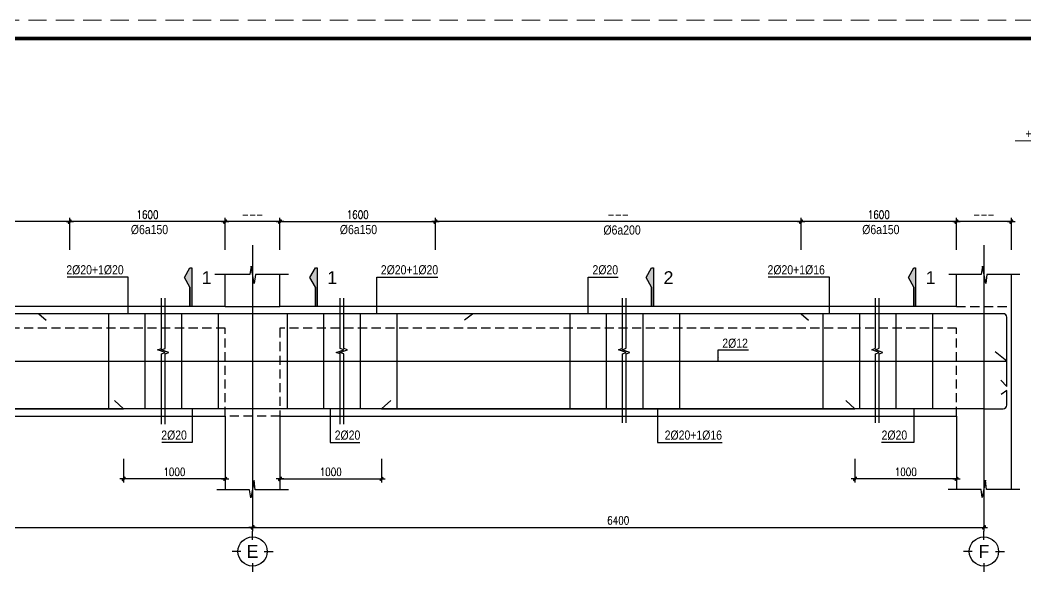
# Model space of a CAD drawing. Header units: inches. Extents: x 651127 to 1529722, y 768575 to 1021311.
# Drawn here: x 1468996 to 1496511, y 875654 to 890941 of the extents above; entities that cross this region are included whole.
import ezdxf
from ezdxf.enums import TextEntityAlignment as Align

# ---------------------------------------------------------------- set-up
doc = ezdxf.new("R2010")
doc.units = ezdxf.units.IN
doc.header["$LTSCALE"] = 1000
doc.header["$MEASUREMENT"] = 0
for name, pattern in [('CENTER2', [1.125, 0.75, -0.125, 0.125, -0.125]), ('DASHDOTX2', [2, 1, -0.5, 0, -0.5]), ('DASHED2', [0.375, 0.25, -0.125]), ('HIDDEN', [0.375, 0.25, -0.125]), ('HIDDEN2', [0.1875, 0.125, -0.0625])]:
    doc.linetypes.add(name, pattern=pattern)
doc.layers.get('DEFPOINTS').update_dxf_attribs({"color": 8, "lineweight": 9})
for name, color, linetype in [('DWGshare.com_1', 7, 'Continuous'), ('DWGshare.com_10', 7, 'Continuous'), ('DWGshare.com_2', 147, 'Continuous'), ('DWGshare.com_3', 7, 'Continuous'), ('DWGshare.com_45', 8, 'DASHDOTX2'), ('DWGshare.com_46', 40, 'Continuous'), ('DWGshare.com_5', 143, 'HIDDEN2'), ('DWGshare.com_6', 40, 'Continuous'), ('DWGshare.com_7', 1, 'Continuous'), ('DWGshare.com_8', 3, 'Continuous')]:
    doc.layers.add(name, color=color, linetype=linetype)
doc.layers.add('DWGshare.com_26', color=7, linetype='Continuous', lineweight=5)
doc.styles.add('DWGshare.com_1', font='VHELVCN.TTF')
doc.styles.add('DWGshare.com_14', font='romans.shx', dxfattribs={"width": 0.8})
doc.styles.add('DWGshare.com_2', font='VHELVEB.TTF')
doc.styles.add('DWGshare.com_4', font='romans.shx', dxfattribs={"width": 0.8})
doc.styles.add('DWGshare.com_5', font='VHELVCN.TTF')
doc.dimstyles.new('DWGshare.com_13', dxfattribs={"dimscale": 100, "dimtxt": 2.2, "dimasz": 0.2, "dimexe": 1, "dimexo": 2, "dimgap": 0.8, "dimtad": 1, "dimdec": 0, "dimlfac": 0.2, "dimzin": 0, "dimdsep": 46, "dimtxsty": 'DWGshare.com_14', "dimblk": 'DWGshare.com_18', "dimcen": 1, "dimdle": 1.5, "dimclrd": 147, "dimclre": 147, "dimclrt": 7, "dimadec": 0, "dimazin": 0, "dimtfac": 1, "dimtdec": 0, "dimtix": 1, "dimtmove": 2, "dimatfit": 3, "dimldrblk": 'DWGshare.com_19', "dimfxl": 1, "dimtolj": 1, "dimtzin": 0, "dimarcsym": 0})
doc.dimstyles.new('DWGshare.com_3', dxfattribs={"dimscale": 100, "dimtxt": 2.5, "dimasz": 1, "dimexe": 1, "dimexo": 1.5, "dimgap": 1, "dimtad": 1, "dimdec": 0, "dimlfac": 0.2, "dimzin": 0, "dimdsep": 46, "dimtxsty": 'DWGshare.com_4', "dimblk": 'DWGshare.com_1', "dimcen": 1.5, "dimdle": 1, "dimclrd": 256, "dimclre": 256, "dimclrt": 7, "dimadec": 0, "dimazin": 0, "dimtfac": 1, "dimtdec": 0, "dimtix": 1, "dimtmove": 2, "dimatfit": 3, "dimfxl": 1, "dimtolj": 1, "dimtzin": 0, "dimarcsym": 0})

# ---------------------------------------------------------------- blocks, each defined once
blk = doc.blocks.new('DWGshare.com_18')
h = blk.add_hatch(color=256)
h.paths.add_polyline_path([(-1.1, 0), (1.1, 0), (2, 0.9, 1), (0.9, 2)])
h.paths.add_polyline_path([(-2, -0.9, 1), (-0.9, -2), (1.1, 0), (-1.1, 0)])
at = {"linetype": 'Continuous'}
h = blk.add_hatch(color=256, dxfattribs=at)
edge = h.paths.add_edge_path()
edge.add_line((-0.9, -2), (2, 0.9))
edge.add_arc((1.4, 1.4), 0.762, 315, 495)
edge.add_line((0.9, 2), (-2, -0.9))
edge.add_arc((-1.4, -1.4), 0.762, 135, 315)
for p, q in [((-5.1, 0), (5.1, 0)), ((0.9, 2), (-2, -0.9)), ((-0.9, -2), (2, 0.9))]:
    blk.add_line(p, q, dxfattribs=at)
for centre, start, end in [((1.4, 1.4), 315, 135), ((-1.4, -1.4), 135, 315)]:
    blk.add_arc(centre, 0.762, start, end, dxfattribs=at)
blk = doc.blocks.new('*D728')
at = {"layer": 'DEFPOINTS', "color": 0, "transparency": 16777216}
for p in [(1456098, 878093), (1475356, 878236), (1475356, 877064)]:
    blk.add_point(p, dxfattribs=at)
at = {"layer": 'DWGshare.com_2', "color": 147, "lineweight": -2, "transparency": 16777216}
for p, q in [((1475356, 878036), (1475356, 876964)), ((1456098, 877893), (1456098, 876964)), ((1456118, 877064), (1475336, 877064))]:
    blk.add_line(p, q, dxfattribs=at)
at = {"layer": 'DWGshare.com_2', "color": 147, "lineweight": -2, "transparency": 16777216, "xscale": 20, "yscale": 20, "zscale": 20, "rotation": 180}
blk.add_blockref('DWGshare.com_18', (1456098, 877064), dxfattribs=at)
at = {"layer": 'DWGshare.com_2', "color": 147, "lineweight": -2, "transparency": 16777216, "xscale": 20, "yscale": 20, "zscale": 20}
blk.add_blockref('DWGshare.com_18', (1475356, 877064), dxfattribs=at)
at = {"layer": 'DWGshare.com_2', "color": 7, "transparency": 16777216, "insert": (1465727, 877254), "char_height": 220, "attachment_point": 5, "style": 'DWGshare.com_14'}
blk.add_mtext('\\A1;6400', dxfattribs=at)
blk = doc.blocks.new('DWGshare.com_19')
at = {"color": 0, "linetype": 'ByBlock', "lineweight": -2}
blk.add_line((-0.5, 0), (-1, 0), dxfattribs=at)
at = {"color": 0, "linetype": 'ByBlock', "const_width": 0.5}
blk.add_lwpolyline([(-0.25, 0, 1), (0.25, 0, 1)], format="xyb", close=True, dxfattribs=at)
blk = doc.blocks.new('*D729')
at = {"layer": 'DEFPOINTS', "color": 0, "transparency": 16777216}
for p in [(1474606, 885428), (1474606, 884458), (1476106, 884458)]:
    blk.add_point(p, dxfattribs=at)
at = {"layer": 'DWGshare.com_2', "color": 147, "lineweight": -2, "transparency": 16777216}
for p, q in [((1474606, 884658), (1474606, 885528)), ((1476086, 885428), (1474626, 885428)), ((1476106, 884658), (1476106, 885528))]:
    blk.add_line(p, q, dxfattribs=at)
at = {"layer": 'DWGshare.com_2', "color": 147, "lineweight": -2, "transparency": 16777216, "xscale": 20, "yscale": 20, "zscale": 20, "rotation": 180}
blk.add_blockref('DWGshare.com_18', (1474606, 885428), dxfattribs=at)
at = {"layer": 'DWGshare.com_2', "color": 147, "lineweight": -2, "transparency": 16777216, "xscale": 20, "yscale": 20, "zscale": 20}
blk.add_blockref('DWGshare.com_18', (1476106, 885428), dxfattribs=at)
at = {"layer": 'DWGshare.com_2', "color": 7, "transparency": 16777216, "insert": (1475356, 885618), "char_height": 220, "attachment_point": 5, "style": 'DWGshare.com_14'}
blk.add_mtext('\\A1;---', dxfattribs=at)
blk = doc.blocks.new('*D730')
at = {"layer": 'DEFPOINTS', "color": 0, "transparency": 16777216}
for p in [(1460402, 885428), (1470354, 884658), (1460402, 884458)]:
    blk.add_point(p, dxfattribs=at)
at = {"layer": 'DWGshare.com_2', "color": 147, "lineweight": -2, "transparency": 16777216}
for p, q in [((1460402, 884658), (1460402, 885528)), ((1470334, 885428), (1460422, 885428)), ((1470354, 884858), (1470354, 885528))]:
    blk.add_line(p, q, dxfattribs=at)
at = {"layer": 'DWGshare.com_2', "color": 147, "lineweight": -2, "transparency": 16777216, "xscale": 20, "yscale": 20, "zscale": 20, "rotation": 180}
blk.add_blockref('DWGshare.com_18', (1460402, 885428), dxfattribs=at)
at = {"layer": 'DWGshare.com_2', "color": 147, "lineweight": -2, "transparency": 16777216, "xscale": 20, "yscale": 20, "zscale": 20}
blk.add_blockref('DWGshare.com_18', (1470354, 885428), dxfattribs=at)
at = {"layer": 'DWGshare.com_2', "color": 7, "transparency": 16777216, "insert": (1465378, 885618), "char_height": 220, "attachment_point": 5, "style": 'DWGshare.com_14'}
blk.add_mtext('\\A1;---', dxfattribs=at)
blk = doc.blocks.new('DWGshare.com_2')
for p, q in [((0, 320), (0, 560)), ((-320, 0), (-560, 0)), ((320, 0), (560, 0)), ((0, -320), (0, -560))]:
    blk.add_line(p, q)
blk.add_circle((0, 0), 400)
at = {"linetype": 'Continuous', "style": 'DWGshare.com_2'}
blk.add_attdef('2', text='', height=350, dxfattribs=at).set_placement((0, 0), align=Align.MIDDLE_CENTER)
blk = doc.blocks.new('*D731')
at = {"layer": 'DEFPOINTS', "color": 0, "transparency": 16777216}
for p in [(1475356, 878236), (1495363, 878236), (1495363, 877064)]:
    blk.add_point(p, dxfattribs=at)
at = {"layer": 'DWGshare.com_2', "color": 147, "lineweight": -2, "transparency": 16777216}
for p, q in [((1475356, 878036), (1475356, 876964)), ((1495363, 878036), (1495363, 876964)), ((1475376, 877064), (1495343, 877064))]:
    blk.add_line(p, q, dxfattribs=at)
at = {"layer": 'DWGshare.com_2', "color": 147, "lineweight": -2, "transparency": 16777216, "xscale": 20, "yscale": 20, "zscale": 20, "rotation": 180}
blk.add_blockref('DWGshare.com_18', (1475356, 877064), dxfattribs=at)
at = {"layer": 'DWGshare.com_2', "color": 147, "lineweight": -2, "transparency": 16777216, "xscale": 20, "yscale": 20, "zscale": 20}
blk.add_blockref('DWGshare.com_18', (1495363, 877064), dxfattribs=at)
at = {"layer": 'DWGshare.com_2', "color": 7, "transparency": 16777216, "insert": (1485359, 877254), "char_height": 220, "attachment_point": 5, "style": 'DWGshare.com_14'}
blk.add_mtext('\\A1;6400', dxfattribs=at)
blk = doc.blocks.new('*D732')
at = {"layer": 'DEFPOINTS', "color": 0, "transparency": 16777216}
for p in [(1494613, 885428), (1494613, 884458), (1496113, 884458)]:
    blk.add_point(p, dxfattribs=at)
at = {"layer": 'DWGshare.com_2', "color": 147, "lineweight": -2, "transparency": 16777216}
for p, q in [((1494613, 884658), (1494613, 885528)), ((1496093, 885428), (1494633, 885428)), ((1496113, 884658), (1496113, 885528))]:
    blk.add_line(p, q, dxfattribs=at)
at = {"layer": 'DWGshare.com_2', "color": 147, "lineweight": -2, "transparency": 16777216, "xscale": 20, "yscale": 20, "zscale": 20, "rotation": 180}
blk.add_blockref('DWGshare.com_18', (1494613, 885428), dxfattribs=at)
at = {"layer": 'DWGshare.com_2', "color": 147, "lineweight": -2, "transparency": 16777216, "xscale": 20, "yscale": 20, "zscale": 20}
blk.add_blockref('DWGshare.com_18', (1496113, 885428), dxfattribs=at)
at = {"layer": 'DWGshare.com_2', "color": 7, "transparency": 16777216, "insert": (1495363, 885618), "char_height": 220, "attachment_point": 5, "style": 'DWGshare.com_14'}
blk.add_mtext('\\A1;---', dxfattribs=at)
blk = doc.blocks.new('DWGshare.com_1')
at = {"color": 0, "linetype": 'ByBlock', "const_width": 0.3}
blk.add_lwpolyline([(-0.5, -0.5), (0.5, 0.5)], dxfattribs=at)
blk = doc.blocks.new('*D733')
at = {"layer": 'DEFPOINTS', "color": 0, "transparency": 16777216}
for p in [(1480358, 885428), (1480358, 884458), (1490361, 884458)]:
    blk.add_point(p, dxfattribs=at)
at = {"layer": 'DWGshare.com_2', "color": 147, "lineweight": -2, "transparency": 16777216}
for p, q in [((1480358, 884658), (1480358, 885528)), ((1490341, 885428), (1480378, 885428)), ((1490361, 884658), (1490361, 885528))]:
    blk.add_line(p, q, dxfattribs=at)
at = {"layer": 'DWGshare.com_2', "color": 147, "lineweight": -2, "transparency": 16777216, "xscale": 20, "yscale": 20, "zscale": 20, "rotation": 180}
blk.add_blockref('DWGshare.com_18', (1480358, 885428), dxfattribs=at)
at = {"layer": 'DWGshare.com_2', "color": 147, "lineweight": -2, "transparency": 16777216, "xscale": 20, "yscale": 20, "zscale": 20}
blk.add_blockref('DWGshare.com_18', (1490361, 885428), dxfattribs=at)
at = {"layer": 'DWGshare.com_2', "color": 7, "transparency": 16777216, "insert": (1485359, 885618), "char_height": 220, "attachment_point": 5, "style": 'DWGshare.com_14'}
blk.add_mtext('\\A1;---', dxfattribs=at)
blk = doc.blocks.new('*D734')
at = {"layer": 'DEFPOINTS', "color": 0, "transparency": 16777216}
for p in [(1480358, 885428), (1476106, 884458), (1480358, 884458)]:
    blk.add_point(p, dxfattribs=at)
at = {"layer": 'DWGshare.com_2', "color": 147, "lineweight": -2, "transparency": 16777216}
for p, q in [((1476106, 884658), (1476106, 885528)), ((1476126, 885428), (1480338, 885428)), ((1480358, 884658), (1480358, 885528))]:
    blk.add_line(p, q, dxfattribs=at)
at = {"layer": 'DWGshare.com_2', "color": 147, "lineweight": -2, "transparency": 16777216, "xscale": 20, "yscale": 20, "zscale": 20, "rotation": 180}
blk.add_blockref('DWGshare.com_18', (1476106, 885428), dxfattribs=at)
at = {"layer": 'DWGshare.com_2', "color": 147, "lineweight": -2, "transparency": 16777216, "xscale": 20, "yscale": 20, "zscale": 20}
blk.add_blockref('DWGshare.com_18', (1480358, 885428), dxfattribs=at)
at = {"layer": 'DWGshare.com_2', "color": 7, "transparency": 16777216, "insert": (1478232, 885618), "char_height": 220, "attachment_point": 5, "style": 'DWGshare.com_14'}
blk.add_mtext('\\A1;1600', dxfattribs=at)
blk = doc.blocks.new('*D735')
at = {"layer": 'DEFPOINTS', "color": 0, "transparency": 16777216}
for p in [(1490361, 885428), (1490361, 884458), (1494613, 884458)]:
    blk.add_point(p, dxfattribs=at)
at = {"layer": 'DWGshare.com_2', "color": 147, "lineweight": -2, "transparency": 16777216}
for p, q in [((1490361, 884658), (1490361, 885528)), ((1494593, 885428), (1490381, 885428)), ((1494613, 884658), (1494613, 885528))]:
    blk.add_line(p, q, dxfattribs=at)
at = {"layer": 'DWGshare.com_2', "color": 147, "lineweight": -2, "transparency": 16777216, "xscale": 20, "yscale": 20, "zscale": 20, "rotation": 180}
blk.add_blockref('DWGshare.com_18', (1490361, 885428), dxfattribs=at)
at = {"layer": 'DWGshare.com_2', "color": 147, "lineweight": -2, "transparency": 16777216, "xscale": 20, "yscale": 20, "zscale": 20}
blk.add_blockref('DWGshare.com_18', (1494613, 885428), dxfattribs=at)
at = {"layer": 'DWGshare.com_2', "color": 7, "transparency": 16777216, "insert": (1492487, 885618), "char_height": 220, "attachment_point": 5, "style": 'DWGshare.com_14'}
blk.add_mtext('\\A1;1600', dxfattribs=at)
blk = doc.blocks.new('*D736')
at = {"layer": 'DEFPOINTS', "color": 0, "transparency": 16777216}
for p in [(1476106, 879143), (1478883, 879143), (1478883, 878390)]:
    blk.add_point(p, dxfattribs=at)
at = {"layer": 'DWGshare.com_2', "color": 147, "lineweight": -2, "transparency": 16777216}
for p, q in [((1476106, 878943), (1476106, 878290)), ((1478883, 878943), (1478883, 878290)), ((1476126, 878390), (1478863, 878390))]:
    blk.add_line(p, q, dxfattribs=at)
at = {"layer": 'DWGshare.com_2', "color": 147, "lineweight": -2, "transparency": 16777216, "xscale": 20, "yscale": 20, "zscale": 20, "rotation": 180}
blk.add_blockref('DWGshare.com_18', (1476106, 878390), dxfattribs=at)
at = {"layer": 'DWGshare.com_2', "color": 147, "lineweight": -2, "transparency": 16777216, "xscale": 20, "yscale": 20, "zscale": 20}
blk.add_blockref('DWGshare.com_18', (1478883, 878390), dxfattribs=at)
at = {"layer": 'DWGshare.com_2', "color": 7, "transparency": 16777216, "insert": (1477494, 878580), "char_height": 220, "attachment_point": 5, "style": 'DWGshare.com_14'}
blk.add_mtext('\\A1;1000', dxfattribs=at)
blk = doc.blocks.new('*D737')
at = {"layer": 'DEFPOINTS', "color": 0, "transparency": 16777216}
for p in [(1491836, 879143), (1494613, 879143), (1491836, 878390)]:
    blk.add_point(p, dxfattribs=at)
at = {"layer": 'DWGshare.com_2', "color": 147, "lineweight": -2, "transparency": 16777216}
for p, q in [((1491836, 878943), (1491836, 878290)), ((1494613, 878943), (1494613, 878290)), ((1494593, 878390), (1491856, 878390))]:
    blk.add_line(p, q, dxfattribs=at)
at = {"layer": 'DWGshare.com_2', "color": 147, "lineweight": -2, "transparency": 16777216, "xscale": 20, "yscale": 20, "zscale": 20, "rotation": 180}
blk.add_blockref('DWGshare.com_18', (1491836, 878390), dxfattribs=at)
at = {"layer": 'DWGshare.com_2', "color": 147, "lineweight": -2, "transparency": 16777216, "xscale": 20, "yscale": 20, "zscale": 20}
blk.add_blockref('DWGshare.com_18', (1494613, 878390), dxfattribs=at)
at = {"layer": 'DWGshare.com_2', "color": 7, "transparency": 16777216, "insert": (1493225, 878580), "char_height": 220, "attachment_point": 5, "style": 'DWGshare.com_14'}
blk.add_mtext('\\A1;1000', dxfattribs=at)
blk = doc.blocks.new('*U726')
blk.add_hatch(color=256).paths.add_polyline_path([(-371, 181), (-636, 0), (-636, 181)])
for p, q in [((-636, 0), (-636, 631)), ((-1929, 281), (-371, 281)), ((-900, 181), (-636, 181)), ((-636, 0), (-900, 181)), ((-900, 0), (0, 0)), ((-371, 181), (-636, 181)), ((-636, 0), (-371, 181))]:
    blk.add_line(p, q)
at = {"linetype": 'CENTER2', "style": 'DWGshare.com_1'}
blk.add_attdef('CD', text='', height=250, dxfattribs=at).set_placement((-1699, 281), align=Align.BOTTOM_LEFT)
blk.add_attdef('%%P0.000', (771, 355), '', height=250, dxfattribs=at)
blk = doc.blocks.new('*U725')
blk.add_hatch(color=256).paths.add_polyline_path([(25, 1050), (-25, 1050), (-175, 788), (-25, 525), (-25, 0), (25, 0)])
blk.add_line((25, 1050), (25, 0))
blk.add_lwpolyline([(-25, 525), (-175, 788), (-25, 1050), (25, 1050), (25, 0), (-25, 0), (-25, 525), (-25, 0)])
at = {"style": 'DWGshare.com_2', "flags": 8}
blk.add_attdef('04', text='', height=350, dxfattribs=at).set_placement((435, 788), align=Align.MIDDLE)
blk = doc.blocks.new('*D741')
at = {"layer": 'DEFPOINTS', "color": 0, "transparency": 16777216}
for p in [(1470354, 885428), (1470354, 884458), (1474606, 884458)]:
    blk.add_point(p, dxfattribs=at)
at = {"layer": 'DWGshare.com_2', "color": 147, "lineweight": -2, "transparency": 16777216}
for p, q in [((1470354, 884658), (1470354, 885528)), ((1474586, 885428), (1470374, 885428)), ((1474606, 884658), (1474606, 885528))]:
    blk.add_line(p, q, dxfattribs=at)
at = {"layer": 'DWGshare.com_2', "color": 147, "lineweight": -2, "transparency": 16777216, "xscale": 20, "yscale": 20, "zscale": 20, "rotation": 180}
blk.add_blockref('DWGshare.com_18', (1470354, 885428), dxfattribs=at)
at = {"layer": 'DWGshare.com_2', "color": 147, "lineweight": -2, "transparency": 16777216, "xscale": 20, "yscale": 20, "zscale": 20}
blk.add_blockref('DWGshare.com_18', (1474606, 885428), dxfattribs=at)
at = {"layer": 'DWGshare.com_2', "color": 7, "transparency": 16777216, "insert": (1472480, 885618), "char_height": 220, "attachment_point": 5, "style": 'DWGshare.com_14'}
blk.add_mtext('\\A1;1600', dxfattribs=at)
blk = doc.blocks.new('*D743')
at = {"layer": 'DEFPOINTS', "color": 0, "transparency": 16777216}
for p in [(1471829, 879143), (1474606, 879143), (1471829, 878390)]:
    blk.add_point(p, dxfattribs=at)
at = {"layer": 'DWGshare.com_2', "color": 147, "lineweight": -2, "transparency": 16777216}
for p, q in [((1471829, 878943), (1471829, 878290)), ((1474606, 878943), (1474606, 878290)), ((1474586, 878390), (1471849, 878390))]:
    blk.add_line(p, q, dxfattribs=at)
at = {"layer": 'DWGshare.com_2', "color": 147, "lineweight": -2, "transparency": 16777216, "xscale": 20, "yscale": 20, "zscale": 20, "rotation": 180}
blk.add_blockref('DWGshare.com_18', (1471829, 878390), dxfattribs=at)
at = {"layer": 'DWGshare.com_2', "color": 147, "lineweight": -2, "transparency": 16777216, "xscale": 20, "yscale": 20, "zscale": 20}
blk.add_blockref('DWGshare.com_18', (1474606, 878390), dxfattribs=at)
at = {"layer": 'DWGshare.com_2', "color": 7, "transparency": 16777216, "insert": (1473217, 878580), "char_height": 220, "attachment_point": 5, "style": 'DWGshare.com_14'}
blk.add_mtext('\\A1;1000', dxfattribs=at)

msp = doc.modelspace()

# ---------------------------------------------------------------- linework, layer by layer
at = {"layer": 'DEFPOINTS', "linetype": 'HIDDEN', "ltscale": 2}
msp.add_lwpolyline([(1445622.3, 831540.9), (1529722.3, 831540.9), (1529722.3, 890940.9), (1445622.3, 890940.9)], close=True, dxfattribs=at)
at = {"layer": 'DWGshare.com_1', "const_width": 100}
msp.add_lwpolyline([(1447622.3, 832040.9), (1529222.3, 832040.9), (1529222.3, 890440.9), (1447622.3, 890440.9)], close=True, dxfattribs=at)
at = {"layer": 'DWGshare.com_2'}
for points in [[(1476336.9, 883984.5), (1475432.8, 883984.5), (1475403.4, 883732.1), (1475314.3, 884205.3), (1475281.2, 883984.5), (1474321.4, 883984.5)], [(1496344.5, 883984.5), (1495440.4, 883984.5), (1495411, 883732.1), (1495321.9, 884205.3), (1495288.8, 883984.5), (1494407.2, 883984.5)], [(1472862.1, 879887.3), (1472862.1, 881808.3), (1472965.1, 881845.8), (1472759, 881920.8), (1472862.1, 881958.3), (1472862.1, 883334.7)], [(1472962.1, 879887.3), (1472962.1, 881808.3), (1473065.1, 881845.8), (1472859, 881920.8), (1472962.1, 881958.3), (1472962.1, 883334.7)], [(1477749.3, 879887.3), (1477749.3, 881808.3), (1477646.3, 881845.8), (1477852.3, 881920.8), (1477749.3, 881958.3), (1477749.3, 883334.7)], [(1477849.3, 879887.3), (1477849.3, 881808.3), (1477746.3, 881845.8), (1477952.3, 881920.8), (1477849.3, 881958.3), (1477849.3, 883334.7)], [(1485472.1, 879923.8), (1485472.1, 881812.2), (1485575.2, 881849.7), (1485369.1, 881924.7), (1485472.1, 881962.2), (1485472.1, 883334.7)], [(1485572.1, 879923.8), (1485572.1, 881812.2), (1485675.2, 881849.7), (1485469.1, 881924.7), (1485572.1, 881962.2), (1485572.1, 883334.7)], [(1492396.9, 879923.8), (1492396.9, 881812.2), (1492499.9, 881849.7), (1492293.8, 881924.7), (1492396.9, 881962.2), (1492396.9, 883334.7)], [(1492496.9, 879923.8), (1492496.9, 881812.2), (1492599.9, 881849.7), (1492393.8, 881924.7), (1492496.9, 881962.2), (1492496.9, 883334.7)], [(1476336.9, 878093), (1475427.4, 878093), (1475398, 878345.4), (1475308.9, 877872.2), (1475275.8, 878093), (1474374.1, 878093)], [(1496344.5, 878102.2), (1495435, 878102.2), (1495405.6, 878354.5), (1495316.5, 877881.4), (1495283.4, 878102.2), (1494381.7, 878102.2)]]:
    msp.add_lwpolyline(points, dxfattribs=at)
at = {"layer": 'DWGshare.com_3', "ltscale": 0.9}
for p, q in [((1474605.7, 883110.1), (1474605.7, 883984.5)), ((1476105.7, 883110.1), (1476105.7, 883984.5)), ((1494613.3, 883110.1), (1494613.3, 883984.5)), ((1496116.1, 878102.2), (1496116.1, 883984.5)), ((1474605.7, 883110.1), (1456098.1, 883110.1)), ((1494613.3, 883110.1), (1476105.7, 883110.1)), ((1456098.1, 880110.1), (1474605.7, 880110.1)), ((1474605.7, 880110.1), (1474605.7, 878093)), ((1476105.7, 880110.1), (1476105.7, 878093)), ((1476105.7, 880110.1), (1494613.3, 880110.1)), ((1494613.3, 880110.1), (1494613.3, 878102.2))]:
    msp.add_line(p, q, dxfattribs=at)
at = {"layer": 'DWGshare.com_45', "ltscale": 20}
for p, q in [((1475355.7, 884781.3), (1475355.7, 877913.2)), ((1495363.3, 884781.3), (1495363.3, 877922.4))]:
    msp.add_line(p, q, dxfattribs=at)
at = {"layer": 'DWGshare.com_5', "linetype": 'DASHED2', "ltscale": 1500}
for p, q in [((1474605.7, 883110.1), (1475355.7, 883110.1)), ((1475355.7, 883110.1), (1476105.7, 883110.1))]:
    msp.add_line(p, q, dxfattribs=at)
at = {"layer": 'DWGshare.com_5', "linetype": 'DASHED2'}
msp.add_line((1494613.3, 883110.1), (1496116.1, 883110.1), dxfattribs=at)
for points in [[(1475355.7, 880110.1), (1474605.7, 880110.1), (1474605.7, 882510.1), (1456098.1, 882510.1)], [(1476105.7, 882510.1), (1476105.7, 880110.1), (1475355.7, 880110.1)], [(1494613.3, 880110.1), (1494613.3, 882510.1), (1476105.7, 882510.1)]]:
    msp.add_lwpolyline(points, dxfattribs=at)
at = {"layer": 'DWGshare.com_7', "ltscale": 100}
for points in [[(1475355.7, 882910.1), (1455348.1, 882910.1)], [(1481153.5, 882738.2), (1481375.9, 882910.1), (1469505.3, 882910.1), (1469705.9, 882734.5)], [(1495363.3, 882910.1), (1475355.7, 882910.1)], [(1494026.5, 882910.1), (1490361.4, 882910.1), (1490561.9, 882734.5)], [(1495363.3, 881610.1), (1495988.4, 881610.1), (1495671.7, 881866.3)], [(1455022.2, 881773.1), (1454795.4, 881610.1), (1475355.7, 881610.1)], [(1475355.7, 881610.1), (1495363.3, 881610.1)], [(1459125.9, 880534.9), (1458875.3, 880310.1), (1471828.5, 880310.1), (1471577.9, 880534.9)], [(1479133.5, 880534.9), (1478882.8, 880310.1), (1491836.1, 880310.1), (1491585.4, 880534.9)], [(1475355.7, 880310.1), (1455348.1, 880310.1)], [(1495363.3, 880310.1), (1475355.7, 880310.1)]]:
    msp.add_lwpolyline(points, dxfattribs=at)
for points in [[(1495825.3, 881087.2), (1495988.4, 880921.9), (1495988.4, 882810.1, 0.4142136), (1495888.4, 882910.1), (1495363.3, 882910.1)], [(1495363.3, 880310.1), (1495888.4, 880310.1, 0.4142136), (1495988.4, 880410.1), (1495988.4, 880810.1), (1495839, 880698.8)]]:
    msp.add_lwpolyline(points, format="xyb", dxfattribs=at)
at = {"layer": 'DWGshare.com_8', "ltscale": 100}
for p, q in [((1471411.1, 882910.1), (1471411.1, 880310.1)), ((1472411.1, 882910.1), (1472411.1, 880310.1)), ((1473411.1, 882910.1), (1473411.1, 880310.1)), ((1474411.1, 882910.1), (1474411.1, 880310.1)), ((1476300.2, 882910.1), (1476300.2, 880310.1)), ((1477300.2, 882910.1), (1477300.2, 880310.1)), ((1478300.2, 882910.1), (1478300.2, 880310.1)), ((1479300.2, 882910.1), (1479300.2, 880310.1)), ((1484031, 882910.1), (1484031, 880310.1)), ((1485031, 882910.1), (1485031, 880310.1)), ((1486031, 882910.1), (1486031, 880310.1)), ((1487031, 882910.1), (1487031, 880310.1)), ((1490955.7, 882910.1), (1490955.7, 880310.1)), ((1491955.7, 882910.1), (1491955.7, 880310.1)), ((1492955.7, 882910.1), (1492955.7, 880310.1)), ((1493955.7, 882910.1), (1493955.7, 880310.1))]:
    msp.add_line(p, q, dxfattribs=at)

# ---------------------------------------------------------------- block references
at = {"layer": 'DWGshare.com_26', "linetype": 'CENTER2'}
ref = msp.add_blockref('*U726', (1498146.2, 887354.9), dxfattribs=at)
ref.add_attrib('CD', '+5.200', dxfattribs={"layer": '0', "linetype": 'CENTER2', "height": 250, "style": 'DWGshare.com_1'}).set_placement((1496501.3, 887635.7), align=Align.BOTTOM_LEFT)
at = {"layer": 'DWGshare.com_46', "linetype": 'CENTER2'}
ref = msp.add_blockref('*U725', (1473665.4, 883110.1), dxfattribs=at)
ref.add_attrib('04', '1', dxfattribs={"layer": '0', "height": 350, "style": 'DWGshare.com_2'}).set_placement((1474100.7, 883897.6), align=Align.MIDDLE)
ref = msp.add_blockref('*U725', (1477097.9, 883110.1), dxfattribs=at)
ref.add_attrib('04', '1', dxfattribs={"layer": '0', "height": 350, "style": 'DWGshare.com_2'}).set_placement((1477533.2, 883897.6), align=Align.MIDDLE)
ref = msp.add_blockref('*U725', (1486298, 883110.1), dxfattribs=at)
ref.add_attrib('04', '2', dxfattribs={"layer": '0', "height": 350, "style": 'DWGshare.com_2'}).set_placement((1486733.3, 883897.6), align=Align.MIDDLE)
ref = msp.add_blockref('*U725', (1493470.4, 883110.1), dxfattribs=at)
ref.add_attrib('04', '1', dxfattribs={"layer": '0', "height": 350, "style": 'DWGshare.com_2'}).set_placement((1493905.7, 883897.6), align=Align.MIDDLE)
at = {"layer": 'DWGshare.com_6', "linetype": 'CENTER2'}
for p, values in [((1475355.7, 876404.2), {'2': 'E'}), ((1495363.3, 876404.2), {'2': 'F'})]:
    msp.add_blockref('DWGshare.com_2', p, dxfattribs=at).add_auto_attribs(values)

# ---------------------------------------------------------------- texts
at = {"layer": 'DWGshare.com_10', "style": 'DWGshare.com_5'}
for s, p in [('Þ6a150', (1472535.7, 885087.2)), ('Þ6a150', (1478253.1, 885087.2)), ('Þ6a200', (1485463.8, 885074.6)), ('Þ6a150', (1492543.2, 885087.2))]:
    msp.add_text(s, height=250, dxfattribs=at).set_placement(p, align=Align.CENTER)
for s, p in [('2Þ20+1Þ20', (1470260.7, 883985.2)), ('2Þ20+1Þ20', (1478864.6, 883985.2)), ('2Þ20', (1484654.8, 883985.2)), ('2Þ20+1Þ16', (1489443.1, 883985.2)), ('2Þ12', (1488205.3, 881977.2)), ('2Þ20', (1472857.4, 879462.3)), ('2Þ20', (1477602.2, 879462.3)), ('2Þ20+1Þ16', (1486629.5, 879462.3)), ('2Þ20', (1492563.4, 879462.3))]:
    msp.add_text(s, height=250, dxfattribs=at).set_placement(p)

# ---------------------------------------------------------------- dimensions: what is measured, and where the dimension line sits
at = {"layer": 'DWGshare.com_2'}
for base, p1, p2, text, picture, middle in [((1460402.4, 885428.2), (1470353.8, 884658.5), (1460402.4, 884458.5), '---', '*D730', (1465378.1, 885618.2)), ((1470353.8, 885428.2), (1474605.7, 884458.5), (1470353.8, 884458.5), '1600', '*D741', (1472479.7, 885618.2)), ((1474605.7, 885428.2), (1476105.7, 884458.5), (1474605.7, 884458.5), '---', '*D729', (1475355.7, 885618.2)), ((1480357.6, 885428.2), (1490361.4, 884458.5), (1480357.6, 884458.5), '---', '*D733', (1485359.5, 885618.2)), ((1490361.4, 885428.2), (1494613.3, 884458.5), (1490361.4, 884458.5), '1600', '*D735', (1492487.3, 885618.2)), ((1494613.3, 885428.2), (1496113.3, 884458.5), (1494613.3, 884458.5), '---', '*D732', (1495363.3, 885618.2)), ((1471828.5, 878389.9), (1474605.7, 879142.8), (1471828.5, 879142.8), '1000', '*D743', (1473217.1, 878579.9)), ((1491836.1, 878389.9), (1494613.3, 879142.8), (1491836.1, 879142.8), '1000', '*D737', (1493224.7, 878579.9))]:
    dim = msp.add_linear_dim(base=base, p1=p1, p2=p2, angle=180, text=text, dimstyle='DWGshare.com_13', dxfattribs=at)
    dim.commit()
    dim.dimension.update_dxf_attribs({"geometry": picture, "text_midpoint": middle})
for base, p1, p2, text, picture, middle in [((1480357.6, 885428.2), (1476105.7, 884458.5), (1480357.6, 884458.5), '1600', '*D734', (1478231.6, 885618.2)), ((1478882.8, 878389.9), (1476105.7, 879142.8), (1478882.8, 879142.8), '1000', '*D736', (1477494.3, 878579.9)), ((1475355.7, 877064.2), (1456098.1, 878093), (1475355.7, 878235.8), '6400', '*D728', (1465726.9, 877254.2)), ((1495363.3, 877064.2), (1475355.7, 878235.8), (1495363.3, 878235.8), '6400', '*D731', (1485359.5, 877254.2))]:
    dim = msp.add_linear_dim(base=base, p1=p1, p2=p2, text=text, dimstyle='DWGshare.com_13', dxfattribs=at)
    dim.commit()
    dim.dimension.update_dxf_attribs({"geometry": picture, "text_midpoint": middle})

# ---------------------------------------------------------------- leaders
for points in [[(1471954.7, 882910.1), (1471954.7, 883908), (1470283.1, 883908)], [(1478756.6, 882910.1), (1478756.6, 883908), (1480428.3, 883908)], [(1484536.8, 882910.1), (1484536.8, 883908), (1485358.7, 883908)], [(1491134.5, 882910.1), (1491134.5, 883908), (1489462.8, 883908)], [(1488096.6, 881608.2), (1488096.6, 881920.5), (1488918.5, 881920.5)], [(1473703.7, 880310.1), (1473703.7, 879385.1), (1472875.8, 879385.1)], [(1477477.9, 880310.1), (1477477.9, 879385.1), (1478292.6, 879385.1)], [(1486436.5, 880310.1), (1486436.5, 879385.1), (1488206.2, 879385.1)], [(1493450, 880310.1), (1493450, 879385.1), (1492563.3, 879385.1)]]:
    msp.add_leader(points, dimstyle='DWGshare.com_3', override={"dimtad": 0}, dxfattribs=at)

doc.saveas('drawing.dxf')
